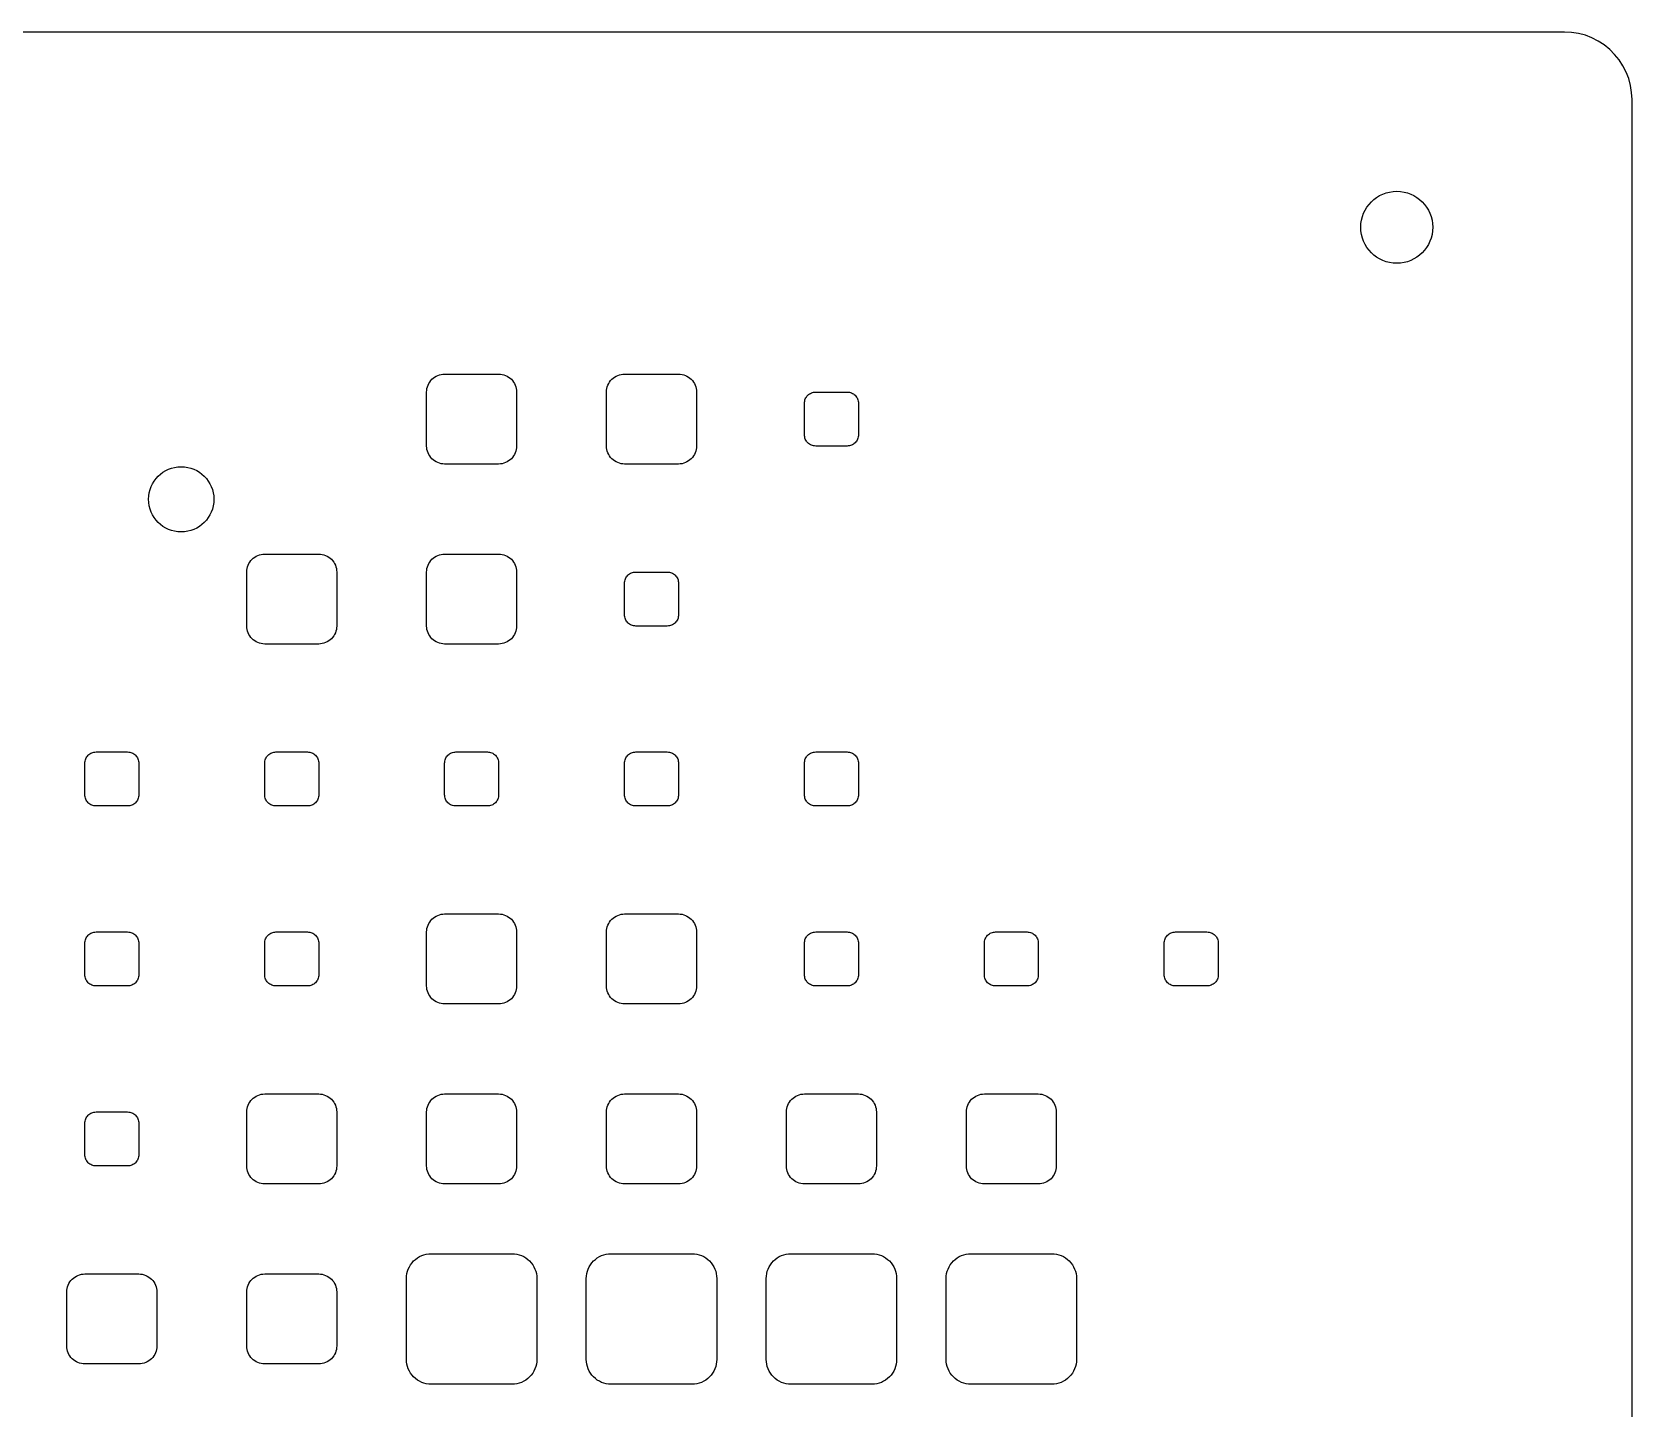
# Model space of a CAD drawing. Header units: millimetres. Extents: x 0 to 324, y 0 to 122.
# Drawn here: x 252.8 to 324, y 61.2 to 122.4 of the extents above; entities that cross this region are included whole.
import ezdxf

# ---------------------------------------------------------------- set-up
doc = ezdxf.new("R2010")
doc.units = ezdxf.units.MM
doc.layers.add('CUT', color=7, linetype='Continuous')

msp = doc.modelspace()

# ---------------------------------------------------------------- linework, layer by layer
at = {"layer": 'CUT'}
msp.add_lwpolyline([(324, 3), (324, 119.4), (323.984, 119.714), (323.934, 120.024), (323.853, 120.327), (323.741, 120.62), (323.598, 120.9), (323.427, 121.163), (323.229, 121.407), (323.007, 121.629), (322.763, 121.827), (322.5, 121.998), (322.22, 122.141), (321.927, 122.253), (321.624, 122.334), (321.314, 122.384), (321, 122.4), (121.821, 122.4)], dxfattribs=at)
for points in [[(273.6, 103.2), (271.2, 103.2), (271.122, 103.204), (271.044, 103.215), (270.968, 103.234), (270.894, 103.261), (270.823, 103.294), (270.756, 103.335), (270.692, 103.382), (270.634, 103.434), (270.582, 103.492), (270.535, 103.556), (270.494, 103.623), (270.461, 103.694), (270.434, 103.768), (270.415, 103.844), (270.404, 103.922), (270.4, 104), (270.4, 106.4), (270.404, 106.478), (270.415, 106.556), (270.434, 106.632), (270.461, 106.706), (270.494, 106.777), (270.535, 106.844), (270.582, 106.908), (270.634, 106.966), (270.692, 107.018), (270.756, 107.065), (270.823, 107.106), (270.894, 107.139), (270.968, 107.166), (271.044, 107.185), (271.122, 107.196), (271.2, 107.2), (273.6, 107.2), (273.678, 107.196), (273.756, 107.185), (273.832, 107.166), (273.906, 107.139), (273.977, 107.106), (274.044, 107.065), (274.108, 107.018), (274.166, 106.966), (274.218, 106.908), (274.265, 106.844), (274.306, 106.777), (274.339, 106.706), (274.366, 106.632), (274.385, 106.556), (274.396, 106.478), (274.4, 106.4), (274.4, 104), (274.396, 103.922), (274.385, 103.844), (274.366, 103.768), (274.339, 103.694), (274.306, 103.623), (274.265, 103.556), (274.218, 103.492), (274.166, 103.434), (274.108, 103.382), (274.044, 103.335), (273.977, 103.294), (273.906, 103.261), (273.832, 103.234), (273.756, 103.215), (273.678, 103.204)], [(281.6, 103.2), (279.2, 103.2), (279.122, 103.204), (279.044, 103.215), (278.968, 103.234), (278.894, 103.261), (278.823, 103.294), (278.756, 103.335), (278.692, 103.382), (278.634, 103.434), (278.582, 103.492), (278.535, 103.556), (278.494, 103.623), (278.461, 103.694), (278.434, 103.768), (278.415, 103.844), (278.404, 103.922), (278.4, 104), (278.4, 106.4), (278.404, 106.478), (278.415, 106.556), (278.434, 106.632), (278.461, 106.706), (278.494, 106.777), (278.535, 106.844), (278.582, 106.908), (278.634, 106.966), (278.692, 107.018), (278.756, 107.065), (278.823, 107.106), (278.894, 107.139), (278.968, 107.166), (279.044, 107.185), (279.122, 107.196), (279.2, 107.2), (281.6, 107.2), (281.678, 107.196), (281.756, 107.185), (281.832, 107.166), (281.906, 107.139), (281.977, 107.106), (282.044, 107.065), (282.108, 107.018), (282.166, 106.966), (282.218, 106.908), (282.265, 106.844), (282.306, 106.777), (282.339, 106.706), (282.366, 106.632), (282.385, 106.556), (282.396, 106.478), (282.4, 106.4), (282.4, 104), (282.396, 103.922), (282.385, 103.844), (282.366, 103.768), (282.339, 103.694), (282.306, 103.623), (282.265, 103.556), (282.218, 103.492), (282.166, 103.434), (282.108, 103.382), (282.044, 103.335), (281.977, 103.294), (281.906, 103.261), (281.832, 103.234), (281.756, 103.215), (281.678, 103.204)], [(289.1, 104), (287.7, 104), (287.651, 104.002), (287.602, 104.01), (287.555, 104.022), (287.509, 104.038), (287.464, 104.059), (287.422, 104.084), (287.383, 104.113), (287.346, 104.146), (287.313, 104.183), (287.284, 104.222), (287.259, 104.264), (287.238, 104.309), (287.222, 104.355), (287.21, 104.402), (287.202, 104.451), (287.2, 104.5), (287.2, 105.9), (287.202, 105.949), (287.21, 105.998), (287.222, 106.045), (287.238, 106.091), (287.259, 106.136), (287.284, 106.178), (287.313, 106.217), (287.346, 106.254), (287.383, 106.287), (287.422, 106.316), (287.464, 106.341), (287.509, 106.362), (287.555, 106.378), (287.602, 106.39), (287.651, 106.398), (287.7, 106.4), (289.1, 106.4), (289.149, 106.398), (289.198, 106.39), (289.245, 106.378), (289.291, 106.362), (289.336, 106.341), (289.378, 106.316), (289.417, 106.287), (289.454, 106.254), (289.487, 106.217), (289.516, 106.178), (289.541, 106.136), (289.562, 106.091), (289.578, 106.045), (289.59, 105.998), (289.598, 105.949), (289.6, 105.9), (289.6, 104.5), (289.598, 104.451), (289.59, 104.402), (289.578, 104.355), (289.562, 104.309), (289.541, 104.264), (289.516, 104.222), (289.487, 104.183), (289.454, 104.146), (289.417, 104.113), (289.378, 104.084), (289.336, 104.059), (289.291, 104.038), (289.245, 104.022), (289.198, 104.01), (289.149, 104.002)], [(265.6, 95.2), (263.2, 95.2), (263.122, 95.204), (263.044, 95.215), (262.968, 95.234), (262.894, 95.261), (262.823, 95.294), (262.756, 95.335), (262.692, 95.382), (262.634, 95.434), (262.582, 95.492), (262.535, 95.556), (262.494, 95.623), (262.461, 95.694), (262.434, 95.768), (262.415, 95.844), (262.404, 95.922), (262.4, 96), (262.4, 98.4), (262.404, 98.478), (262.415, 98.556), (262.434, 98.632), (262.461, 98.706), (262.494, 98.777), (262.535, 98.844), (262.582, 98.908), (262.634, 98.966), (262.692, 99.018), (262.756, 99.065), (262.823, 99.106), (262.894, 99.139), (262.968, 99.166), (263.044, 99.185), (263.122, 99.196), (263.2, 99.2), (265.6, 99.2), (265.678, 99.196), (265.756, 99.185), (265.832, 99.166), (265.906, 99.139), (265.977, 99.106), (266.044, 99.065), (266.108, 99.018), (266.166, 98.966), (266.218, 98.908), (266.265, 98.844), (266.306, 98.777), (266.339, 98.706), (266.366, 98.632), (266.385, 98.556), (266.396, 98.478), (266.4, 98.4), (266.4, 96), (266.396, 95.922), (266.385, 95.844), (266.366, 95.768), (266.339, 95.694), (266.306, 95.623), (266.265, 95.556), (266.218, 95.492), (266.166, 95.434), (266.108, 95.382), (266.044, 95.335), (265.977, 95.294), (265.906, 95.261), (265.832, 95.234), (265.756, 95.215), (265.678, 95.204)], [(273.6, 95.2), (271.2, 95.2), (271.122, 95.204), (271.044, 95.215), (270.968, 95.234), (270.894, 95.261), (270.823, 95.294), (270.756, 95.335), (270.692, 95.382), (270.634, 95.434), (270.582, 95.492), (270.535, 95.556), (270.494, 95.623), (270.461, 95.694), (270.434, 95.768), (270.415, 95.844), (270.404, 95.922), (270.4, 96), (270.4, 98.4), (270.404, 98.478), (270.415, 98.556), (270.434, 98.632), (270.461, 98.706), (270.494, 98.777), (270.535, 98.844), (270.582, 98.908), (270.634, 98.966), (270.692, 99.018), (270.756, 99.065), (270.823, 99.106), (270.894, 99.139), (270.968, 99.166), (271.044, 99.185), (271.122, 99.196), (271.2, 99.2), (273.6, 99.2), (273.678, 99.196), (273.756, 99.185), (273.832, 99.166), (273.906, 99.139), (273.977, 99.106), (274.044, 99.065), (274.108, 99.018), (274.166, 98.966), (274.218, 98.908), (274.265, 98.844), (274.306, 98.777), (274.339, 98.706), (274.366, 98.632), (274.385, 98.556), (274.396, 98.478), (274.4, 98.4), (274.4, 96), (274.396, 95.922), (274.385, 95.844), (274.366, 95.768), (274.339, 95.694), (274.306, 95.623), (274.265, 95.556), (274.218, 95.492), (274.166, 95.434), (274.108, 95.382), (274.044, 95.335), (273.977, 95.294), (273.906, 95.261), (273.832, 95.234), (273.756, 95.215), (273.678, 95.204)], [(281.1, 96), (279.7, 96), (279.651, 96.002), (279.602, 96.01), (279.555, 96.022), (279.509, 96.038), (279.464, 96.059), (279.422, 96.084), (279.383, 96.113), (279.346, 96.146), (279.313, 96.183), (279.284, 96.222), (279.259, 96.264), (279.238, 96.309), (279.222, 96.355), (279.21, 96.402), (279.202, 96.451), (279.2, 96.5), (279.2, 97.9), (279.202, 97.949), (279.21, 97.998), (279.222, 98.045), (279.238, 98.091), (279.259, 98.136), (279.284, 98.178), (279.313, 98.217), (279.346, 98.254), (279.383, 98.287), (279.422, 98.316), (279.464, 98.341), (279.509, 98.362), (279.555, 98.378), (279.602, 98.39), (279.651, 98.398), (279.7, 98.4), (281.1, 98.4), (281.149, 98.398), (281.198, 98.39), (281.245, 98.378), (281.291, 98.362), (281.336, 98.341), (281.378, 98.316), (281.417, 98.287), (281.454, 98.254), (281.487, 98.217), (281.516, 98.178), (281.541, 98.136), (281.562, 98.091), (281.578, 98.045), (281.59, 97.998), (281.598, 97.949), (281.6, 97.9), (281.6, 96.5), (281.598, 96.451), (281.59, 96.402), (281.578, 96.355), (281.562, 96.309), (281.541, 96.264), (281.516, 96.222), (281.487, 96.183), (281.454, 96.146), (281.417, 96.113), (281.378, 96.084), (281.336, 96.059), (281.291, 96.038), (281.245, 96.022), (281.198, 96.01), (281.149, 96.002)], [(257.1, 88), (255.7, 88), (255.651, 88.002), (255.602, 88.01), (255.555, 88.022), (255.509, 88.038), (255.464, 88.059), (255.422, 88.084), (255.383, 88.113), (255.346, 88.146), (255.313, 88.183), (255.284, 88.222), (255.259, 88.264), (255.238, 88.309), (255.222, 88.355), (255.21, 88.402), (255.202, 88.451), (255.2, 88.5), (255.2, 89.9), (255.202, 89.949), (255.21, 89.998), (255.222, 90.045), (255.238, 90.091), (255.259, 90.136), (255.284, 90.178), (255.313, 90.217), (255.346, 90.254), (255.383, 90.287), (255.422, 90.316), (255.464, 90.341), (255.509, 90.362), (255.555, 90.378), (255.602, 90.39), (255.651, 90.398), (255.7, 90.4), (257.1, 90.4), (257.149, 90.398), (257.198, 90.39), (257.245, 90.378), (257.291, 90.362), (257.336, 90.341), (257.378, 90.316), (257.417, 90.287), (257.454, 90.254), (257.487, 90.217), (257.516, 90.178), (257.541, 90.136), (257.562, 90.091), (257.578, 90.045), (257.59, 89.998), (257.598, 89.949), (257.6, 89.9), (257.6, 88.5), (257.598, 88.451), (257.59, 88.402), (257.578, 88.355), (257.562, 88.309), (257.541, 88.264), (257.516, 88.222), (257.487, 88.183), (257.454, 88.146), (257.417, 88.113), (257.378, 88.084), (257.336, 88.059), (257.291, 88.038), (257.245, 88.022), (257.198, 88.01), (257.149, 88.002)], [(265.1, 88), (263.7, 88), (263.651, 88.002), (263.602, 88.01), (263.555, 88.022), (263.509, 88.038), (263.464, 88.059), (263.422, 88.084), (263.383, 88.113), (263.346, 88.146), (263.313, 88.183), (263.284, 88.222), (263.259, 88.264), (263.238, 88.309), (263.222, 88.355), (263.21, 88.402), (263.202, 88.451), (263.2, 88.5), (263.2, 89.9), (263.202, 89.949), (263.21, 89.998), (263.222, 90.045), (263.238, 90.091), (263.259, 90.136), (263.284, 90.178), (263.313, 90.217), (263.346, 90.254), (263.383, 90.287), (263.422, 90.316), (263.464, 90.341), (263.509, 90.362), (263.555, 90.378), (263.602, 90.39), (263.651, 90.398), (263.7, 90.4), (265.1, 90.4), (265.149, 90.398), (265.198, 90.39), (265.245, 90.378), (265.291, 90.362), (265.336, 90.341), (265.378, 90.316), (265.417, 90.287), (265.454, 90.254), (265.487, 90.217), (265.516, 90.178), (265.541, 90.136), (265.562, 90.091), (265.578, 90.045), (265.59, 89.998), (265.598, 89.949), (265.6, 89.9), (265.6, 88.5), (265.598, 88.451), (265.59, 88.402), (265.578, 88.355), (265.562, 88.309), (265.541, 88.264), (265.516, 88.222), (265.487, 88.183), (265.454, 88.146), (265.417, 88.113), (265.378, 88.084), (265.336, 88.059), (265.291, 88.038), (265.245, 88.022), (265.198, 88.01), (265.149, 88.002)], [(273.149, 88.002), (273.1, 88), (271.7, 88), (271.651, 88.002), (271.602, 88.01), (271.555, 88.022), (271.509, 88.038), (271.464, 88.059), (271.422, 88.084), (271.383, 88.113), (271.346, 88.146), (271.313, 88.183), (271.284, 88.222), (271.259, 88.264), (271.238, 88.309), (271.222, 88.355), (271.21, 88.402), (271.202, 88.451), (271.2, 88.5), (271.2, 89.9), (271.202, 89.949), (271.21, 89.998), (271.222, 90.045), (271.238, 90.091), (271.259, 90.136), (271.284, 90.178), (271.313, 90.217), (271.346, 90.254), (271.383, 90.287), (271.422, 90.316), (271.464, 90.341), (271.509, 90.362), (271.555, 90.378), (271.602, 90.39), (271.651, 90.398), (271.7, 90.4), (273.1, 90.4), (273.149, 90.398), (273.198, 90.39), (273.245, 90.378), (273.291, 90.362), (273.336, 90.341), (273.378, 90.316), (273.417, 90.287), (273.454, 90.254), (273.487, 90.217), (273.516, 90.178), (273.541, 90.136), (273.562, 90.091), (273.578, 90.045), (273.59, 89.998), (273.598, 89.949), (273.6, 89.9), (273.6, 88.5), (273.598, 88.451), (273.59, 88.402), (273.578, 88.355), (273.562, 88.309), (273.541, 88.264), (273.516, 88.222), (273.487, 88.183), (273.454, 88.146), (273.417, 88.113), (273.378, 88.084), (273.336, 88.059), (273.291, 88.038), (273.245, 88.022), (273.198, 88.01)], [(281.1, 88), (279.7, 88), (279.651, 88.002), (279.602, 88.01), (279.555, 88.022), (279.509, 88.038), (279.464, 88.059), (279.422, 88.084), (279.383, 88.113), (279.346, 88.146), (279.313, 88.183), (279.284, 88.222), (279.259, 88.264), (279.238, 88.309), (279.222, 88.355), (279.21, 88.402), (279.202, 88.451), (279.2, 88.5), (279.2, 89.9), (279.202, 89.949), (279.21, 89.998), (279.222, 90.045), (279.238, 90.091), (279.259, 90.136), (279.284, 90.178), (279.313, 90.217), (279.346, 90.254), (279.383, 90.287), (279.422, 90.316), (279.464, 90.341), (279.509, 90.362), (279.555, 90.378), (279.602, 90.39), (279.651, 90.398), (279.7, 90.4), (281.1, 90.4), (281.149, 90.398), (281.198, 90.39), (281.245, 90.378), (281.291, 90.362), (281.336, 90.341), (281.378, 90.316), (281.417, 90.287), (281.454, 90.254), (281.487, 90.217), (281.516, 90.178), (281.541, 90.136), (281.562, 90.091), (281.578, 90.045), (281.59, 89.998), (281.598, 89.949), (281.6, 89.9), (281.6, 88.5), (281.598, 88.451), (281.59, 88.402), (281.578, 88.355), (281.562, 88.309), (281.541, 88.264), (281.516, 88.222), (281.487, 88.183), (281.454, 88.146), (281.417, 88.113), (281.378, 88.084), (281.336, 88.059), (281.291, 88.038), (281.245, 88.022), (281.198, 88.01), (281.149, 88.002)], [(289.149, 88.002), (289.1, 88), (287.7, 88), (287.651, 88.002), (287.602, 88.01), (287.555, 88.022), (287.509, 88.038), (287.464, 88.059), (287.422, 88.084), (287.383, 88.113), (287.346, 88.146), (287.313, 88.183), (287.284, 88.222), (287.259, 88.264), (287.238, 88.309), (287.222, 88.355), (287.21, 88.402), (287.202, 88.451), (287.2, 88.5), (287.2, 89.9), (287.202, 89.949), (287.21, 89.998), (287.222, 90.045), (287.238, 90.091), (287.259, 90.136), (287.284, 90.178), (287.313, 90.217), (287.346, 90.254), (287.383, 90.287), (287.422, 90.316), (287.464, 90.341), (287.509, 90.362), (287.555, 90.378), (287.602, 90.39), (287.651, 90.398), (287.7, 90.4), (289.1, 90.4), (289.149, 90.398), (289.198, 90.39), (289.245, 90.378), (289.291, 90.362), (289.336, 90.341), (289.378, 90.316), (289.417, 90.287), (289.454, 90.254), (289.487, 90.217), (289.516, 90.178), (289.541, 90.136), (289.562, 90.091), (289.578, 90.045), (289.59, 89.998), (289.598, 89.949), (289.6, 89.9), (289.6, 88.5), (289.598, 88.451), (289.59, 88.402), (289.578, 88.355), (289.562, 88.309), (289.541, 88.264), (289.516, 88.222), (289.487, 88.183), (289.454, 88.146), (289.417, 88.113), (289.378, 88.084), (289.336, 88.059), (289.291, 88.038), (289.245, 88.022), (289.198, 88.01)], [(273.6, 79.2), (271.2, 79.2), (271.122, 79.204), (271.044, 79.215), (270.968, 79.234), (270.894, 79.261), (270.823, 79.294), (270.756, 79.335), (270.692, 79.382), (270.634, 79.434), (270.582, 79.492), (270.535, 79.556), (270.494, 79.623), (270.461, 79.694), (270.434, 79.768), (270.415, 79.844), (270.404, 79.922), (270.4, 80), (270.4, 82.4), (270.404, 82.478), (270.415, 82.556), (270.434, 82.632), (270.461, 82.706), (270.494, 82.777), (270.535, 82.844), (270.582, 82.908), (270.634, 82.966), (270.692, 83.018), (270.756, 83.065), (270.823, 83.106), (270.894, 83.139), (270.968, 83.166), (271.044, 83.185), (271.122, 83.196), (271.2, 83.2), (273.6, 83.2), (273.678, 83.196), (273.756, 83.185), (273.832, 83.166), (273.906, 83.139), (273.977, 83.106), (274.044, 83.065), (274.108, 83.018), (274.166, 82.966), (274.218, 82.908), (274.265, 82.844), (274.306, 82.777), (274.339, 82.706), (274.366, 82.632), (274.385, 82.556), (274.396, 82.478), (274.4, 82.4), (274.4, 80), (274.396, 79.922), (274.385, 79.844), (274.366, 79.768), (274.339, 79.694), (274.306, 79.623), (274.265, 79.556), (274.218, 79.492), (274.166, 79.434), (274.108, 79.382), (274.044, 79.335), (273.977, 79.294), (273.906, 79.261), (273.832, 79.234), (273.756, 79.215), (273.678, 79.204)], [(281.678, 79.204), (281.6, 79.2), (279.2, 79.2), (279.122, 79.204), (279.044, 79.215), (278.968, 79.234), (278.894, 79.261), (278.823, 79.294), (278.756, 79.335), (278.692, 79.382), (278.634, 79.434), (278.582, 79.492), (278.535, 79.556), (278.494, 79.623), (278.461, 79.694), (278.434, 79.768), (278.415, 79.844), (278.404, 79.922), (278.4, 80), (278.4, 82.4), (278.404, 82.478), (278.415, 82.556), (278.434, 82.632), (278.461, 82.706), (278.494, 82.777), (278.535, 82.844), (278.582, 82.908), (278.634, 82.966), (278.692, 83.018), (278.756, 83.065), (278.823, 83.106), (278.894, 83.139), (278.968, 83.166), (279.044, 83.185), (279.122, 83.196), (279.2, 83.2), (281.6, 83.2), (281.678, 83.196), (281.756, 83.185), (281.832, 83.166), (281.906, 83.139), (281.977, 83.106), (282.044, 83.065), (282.108, 83.018), (282.166, 82.966), (282.218, 82.908), (282.265, 82.844), (282.306, 82.777), (282.339, 82.706), (282.366, 82.632), (282.385, 82.556), (282.396, 82.478), (282.4, 82.4), (282.4, 80), (282.396, 79.922), (282.385, 79.844), (282.366, 79.768), (282.339, 79.694), (282.306, 79.623), (282.265, 79.556), (282.218, 79.492), (282.166, 79.434), (282.108, 79.382), (282.044, 79.335), (281.977, 79.294), (281.906, 79.261), (281.832, 79.234), (281.756, 79.215)], [(257.1, 80), (255.7, 80), (255.651, 80.002), (255.602, 80.01), (255.555, 80.022), (255.509, 80.038), (255.464, 80.059), (255.422, 80.084), (255.383, 80.113), (255.346, 80.146), (255.313, 80.183), (255.284, 80.222), (255.259, 80.264), (255.238, 80.309), (255.222, 80.355), (255.21, 80.402), (255.202, 80.451), (255.2, 80.5), (255.2, 81.9), (255.202, 81.949), (255.21, 81.998), (255.222, 82.045), (255.238, 82.091), (255.259, 82.136), (255.284, 82.178), (255.313, 82.217), (255.346, 82.254), (255.383, 82.287), (255.422, 82.316), (255.464, 82.341), (255.509, 82.362), (255.555, 82.378), (255.602, 82.39), (255.651, 82.398), (255.7, 82.4), (257.1, 82.4), (257.149, 82.398), (257.198, 82.39), (257.245, 82.378), (257.291, 82.362), (257.336, 82.341), (257.378, 82.316), (257.417, 82.287), (257.454, 82.254), (257.487, 82.217), (257.516, 82.178), (257.541, 82.136), (257.562, 82.091), (257.578, 82.045), (257.59, 81.998), (257.598, 81.949), (257.6, 81.9), (257.6, 80.5), (257.598, 80.451), (257.59, 80.402), (257.578, 80.355), (257.562, 80.309), (257.541, 80.264), (257.516, 80.222), (257.487, 80.183), (257.454, 80.146), (257.417, 80.113), (257.378, 80.084), (257.336, 80.059), (257.291, 80.038), (257.245, 80.022), (257.198, 80.01), (257.149, 80.002)], [(265.198, 80.01), (265.149, 80.002), (265.1, 80), (263.7, 80), (263.651, 80.002), (263.602, 80.01), (263.555, 80.022), (263.509, 80.038), (263.464, 80.059), (263.422, 80.084), (263.383, 80.113), (263.346, 80.146), (263.313, 80.183), (263.284, 80.222), (263.259, 80.264), (263.238, 80.309), (263.222, 80.355), (263.21, 80.402), (263.202, 80.451), (263.2, 80.5), (263.2, 81.9), (263.202, 81.949), (263.21, 81.998), (263.222, 82.045), (263.238, 82.091), (263.259, 82.136), (263.284, 82.178), (263.313, 82.217), (263.346, 82.254), (263.383, 82.287), (263.422, 82.316), (263.464, 82.341), (263.509, 82.362), (263.555, 82.378), (263.602, 82.39), (263.651, 82.398), (263.7, 82.4), (265.1, 82.4), (265.149, 82.398), (265.198, 82.39), (265.245, 82.378), (265.291, 82.362), (265.336, 82.341), (265.378, 82.316), (265.417, 82.287), (265.454, 82.254), (265.487, 82.217), (265.516, 82.178), (265.541, 82.136), (265.562, 82.091), (265.578, 82.045), (265.59, 81.998), (265.598, 81.949), (265.6, 81.9), (265.6, 80.5), (265.598, 80.451), (265.59, 80.402), (265.578, 80.355), (265.562, 80.309), (265.541, 80.264), (265.516, 80.222), (265.487, 80.183), (265.454, 80.146), (265.417, 80.113), (265.378, 80.084), (265.336, 80.059), (265.291, 80.038), (265.245, 80.022)], [(289.1, 80), (287.7, 80), (287.651, 80.002), (287.602, 80.01), (287.555, 80.022), (287.509, 80.038), (287.464, 80.059), (287.422, 80.084), (287.383, 80.113), (287.346, 80.146), (287.313, 80.183), (287.284, 80.222), (287.259, 80.264), (287.238, 80.309), (287.222, 80.355), (287.21, 80.402), (287.202, 80.451), (287.2, 80.5), (287.2, 81.9), (287.202, 81.949), (287.21, 81.998), (287.222, 82.045), (287.238, 82.091), (287.259, 82.136), (287.284, 82.178), (287.313, 82.217), (287.346, 82.254), (287.383, 82.287), (287.422, 82.316), (287.464, 82.341), (287.509, 82.362), (287.555, 82.378), (287.602, 82.39), (287.651, 82.398), (287.7, 82.4), (289.1, 82.4), (289.149, 82.398), (289.198, 82.39), (289.245, 82.378), (289.291, 82.362), (289.336, 82.341), (289.378, 82.316), (289.417, 82.287), (289.454, 82.254), (289.487, 82.217), (289.516, 82.178), (289.541, 82.136), (289.562, 82.091), (289.578, 82.045), (289.59, 81.998), (289.598, 81.949), (289.6, 81.9), (289.6, 80.5), (289.598, 80.451), (289.59, 80.402), (289.578, 80.355), (289.562, 80.309), (289.541, 80.264), (289.516, 80.222), (289.487, 80.183), (289.454, 80.146), (289.417, 80.113), (289.378, 80.084), (289.336, 80.059), (289.291, 80.038), (289.245, 80.022), (289.198, 80.01), (289.149, 80.002)], [(297.1, 80), (295.7, 80), (295.651, 80.002), (295.602, 80.01), (295.555, 80.022), (295.509, 80.038), (295.464, 80.059), (295.422, 80.084), (295.383, 80.113), (295.346, 80.146), (295.313, 80.183), (295.284, 80.222), (295.259, 80.264), (295.238, 80.309), (295.222, 80.355), (295.21, 80.402), (295.202, 80.451), (295.2, 80.5), (295.2, 81.9), (295.202, 81.949), (295.21, 81.998), (295.222, 82.045), (295.238, 82.091), (295.259, 82.136), (295.284, 82.178), (295.313, 82.217), (295.346, 82.254), (295.383, 82.287), (295.422, 82.316), (295.464, 82.341), (295.509, 82.362), (295.555, 82.378), (295.602, 82.39), (295.651, 82.398), (295.7, 82.4), (297.1, 82.4), (297.149, 82.398), (297.198, 82.39), (297.245, 82.378), (297.291, 82.362), (297.336, 82.341), (297.378, 82.316), (297.417, 82.287), (297.454, 82.254), (297.487, 82.217), (297.516, 82.178), (297.541, 82.136), (297.562, 82.091), (297.578, 82.045), (297.59, 81.998), (297.598, 81.949), (297.6, 81.9), (297.6, 80.5), (297.598, 80.451), (297.59, 80.402), (297.578, 80.355), (297.562, 80.309), (297.541, 80.264), (297.516, 80.222), (297.487, 80.183), (297.454, 80.146), (297.417, 80.113), (297.378, 80.084), (297.336, 80.059), (297.291, 80.038), (297.245, 80.022), (297.198, 80.01), (297.149, 80.002)], [(305.1, 80), (303.7, 80), (303.651, 80.002), (303.602, 80.01), (303.555, 80.022), (303.509, 80.038), (303.464, 80.059), (303.422, 80.084), (303.383, 80.113), (303.346, 80.146), (303.313, 80.183), (303.284, 80.222), (303.259, 80.264), (303.238, 80.309), (303.222, 80.355), (303.21, 80.402), (303.202, 80.451), (303.2, 80.5), (303.2, 81.9), (303.202, 81.949), (303.21, 81.998), (303.222, 82.045), (303.238, 82.091), (303.259, 82.136), (303.284, 82.178), (303.313, 82.217), (303.346, 82.254), (303.383, 82.287), (303.422, 82.316), (303.464, 82.341), (303.509, 82.362), (303.555, 82.378), (303.602, 82.39), (303.651, 82.398), (303.7, 82.4), (305.1, 82.4), (305.149, 82.398), (305.198, 82.39), (305.245, 82.378), (305.291, 82.362), (305.336, 82.341), (305.378, 82.316), (305.417, 82.287), (305.454, 82.254), (305.487, 82.217), (305.516, 82.178), (305.541, 82.136), (305.562, 82.091), (305.578, 82.045), (305.59, 81.998), (305.598, 81.949), (305.6, 81.9), (305.6, 80.5), (305.598, 80.451), (305.59, 80.402), (305.578, 80.355), (305.562, 80.309), (305.541, 80.264), (305.516, 80.222), (305.487, 80.183), (305.454, 80.146), (305.417, 80.113), (305.378, 80.084), (305.336, 80.059), (305.291, 80.038), (305.245, 80.022), (305.198, 80.01), (305.149, 80.002)], [(265.678, 71.204), (265.6, 71.2), (263.2, 71.2), (263.122, 71.204), (263.044, 71.215), (262.968, 71.234), (262.894, 71.261), (262.823, 71.294), (262.756, 71.335), (262.692, 71.382), (262.634, 71.434), (262.582, 71.492), (262.535, 71.556), (262.494, 71.623), (262.461, 71.694), (262.434, 71.768), (262.415, 71.844), (262.404, 71.922), (262.4, 72), (262.4, 74.4), (262.404, 74.478), (262.415, 74.556), (262.434, 74.632), (262.461, 74.706), (262.494, 74.777), (262.535, 74.844), (262.582, 74.908), (262.634, 74.966), (262.692, 75.018), (262.756, 75.065), (262.823, 75.106), (262.894, 75.139), (262.968, 75.166), (263.044, 75.185), (263.122, 75.196), (263.2, 75.2), (265.6, 75.2), (265.678, 75.196), (265.756, 75.185), (265.832, 75.166), (265.906, 75.139), (265.977, 75.106), (266.044, 75.065), (266.108, 75.018), (266.166, 74.966), (266.218, 74.908), (266.265, 74.844), (266.306, 74.777), (266.339, 74.706), (266.366, 74.632), (266.385, 74.556), (266.396, 74.478), (266.4, 74.4), (266.4, 72), (266.396, 71.922), (266.385, 71.844), (266.366, 71.768), (266.339, 71.694), (266.306, 71.623), (266.265, 71.556), (266.218, 71.492), (266.166, 71.434), (266.108, 71.382), (266.044, 71.335), (265.977, 71.294), (265.906, 71.261), (265.832, 71.234), (265.756, 71.215)], [(273.6, 71.2), (271.2, 71.2), (271.122, 71.204), (271.044, 71.215), (270.968, 71.234), (270.894, 71.261), (270.823, 71.294), (270.756, 71.335), (270.692, 71.382), (270.634, 71.434), (270.582, 71.492), (270.535, 71.556), (270.494, 71.623), (270.461, 71.694), (270.434, 71.768), (270.415, 71.844), (270.404, 71.922), (270.4, 72), (270.4, 74.4), (270.404, 74.478), (270.415, 74.556), (270.434, 74.632), (270.461, 74.706), (270.494, 74.777), (270.535, 74.844), (270.582, 74.908), (270.634, 74.966), (270.692, 75.018), (270.756, 75.065), (270.823, 75.106), (270.894, 75.139), (270.968, 75.166), (271.044, 75.185), (271.122, 75.196), (271.2, 75.2), (273.6, 75.2), (273.678, 75.196), (273.756, 75.185), (273.832, 75.166), (273.906, 75.139), (273.977, 75.106), (274.044, 75.065), (274.108, 75.018), (274.166, 74.966), (274.218, 74.908), (274.265, 74.844), (274.306, 74.777), (274.339, 74.706), (274.366, 74.632), (274.385, 74.556), (274.396, 74.478), (274.4, 74.4), (274.4, 72), (274.396, 71.922), (274.385, 71.844), (274.366, 71.768), (274.339, 71.694), (274.306, 71.623), (274.265, 71.556), (274.218, 71.492), (274.166, 71.434), (274.108, 71.382), (274.044, 71.335), (273.977, 71.294), (273.906, 71.261), (273.832, 71.234), (273.756, 71.215), (273.678, 71.204)], [(281.6, 71.2), (279.2, 71.2), (279.122, 71.204), (279.044, 71.215), (278.968, 71.234), (278.894, 71.261), (278.823, 71.294), (278.756, 71.335), (278.692, 71.382), (278.634, 71.434), (278.582, 71.492), (278.535, 71.556), (278.494, 71.623), (278.461, 71.694), (278.434, 71.768), (278.415, 71.844), (278.404, 71.922), (278.4, 72), (278.4, 74.4), (278.404, 74.478), (278.415, 74.556), (278.434, 74.632), (278.461, 74.706), (278.494, 74.777), (278.535, 74.844), (278.582, 74.908), (278.634, 74.966), (278.692, 75.018), (278.756, 75.065), (278.823, 75.106), (278.894, 75.139), (278.968, 75.166), (279.044, 75.185), (279.122, 75.196), (279.2, 75.2), (281.6, 75.2), (281.678, 75.196), (281.756, 75.185), (281.832, 75.166), (281.906, 75.139), (281.977, 75.106), (282.044, 75.065), (282.108, 75.018), (282.166, 74.966), (282.218, 74.908), (282.265, 74.844), (282.306, 74.777), (282.339, 74.706), (282.366, 74.632), (282.385, 74.556), (282.396, 74.478), (282.4, 74.4), (282.4, 72), (282.396, 71.922), (282.385, 71.844), (282.366, 71.768), (282.339, 71.694), (282.306, 71.623), (282.265, 71.556), (282.218, 71.492), (282.166, 71.434), (282.108, 71.382), (282.044, 71.335), (281.977, 71.294), (281.906, 71.261), (281.832, 71.234), (281.756, 71.215), (281.678, 71.204)], [(289.6, 71.2), (287.2, 71.2), (287.122, 71.204), (287.044, 71.215), (286.968, 71.234), (286.894, 71.261), (286.823, 71.294), (286.756, 71.335), (286.692, 71.382), (286.634, 71.434), (286.582, 71.492), (286.535, 71.556), (286.494, 71.623), (286.461, 71.694), (286.434, 71.768), (286.415, 71.844), (286.404, 71.922), (286.4, 72), (286.4, 74.4), (286.404, 74.478), (286.415, 74.556), (286.434, 74.632), (286.461, 74.706), (286.494, 74.777), (286.535, 74.844), (286.582, 74.908), (286.634, 74.966), (286.692, 75.018), (286.756, 75.065), (286.823, 75.106), (286.894, 75.139), (286.968, 75.166), (287.044, 75.185), (287.122, 75.196), (287.2, 75.2), (289.6, 75.2), (289.678, 75.196), (289.756, 75.185), (289.832, 75.166), (289.906, 75.139), (289.977, 75.106), (290.044, 75.065), (290.108, 75.018), (290.166, 74.966), (290.218, 74.908), (290.265, 74.844), (290.306, 74.777), (290.339, 74.706), (290.366, 74.632), (290.385, 74.556), (290.396, 74.478), (290.4, 74.4), (290.4, 72), (290.396, 71.922), (290.385, 71.844), (290.366, 71.768), (290.339, 71.694), (290.306, 71.623), (290.265, 71.556), (290.218, 71.492), (290.166, 71.434), (290.108, 71.382), (290.044, 71.335), (289.977, 71.294), (289.906, 71.261), (289.832, 71.234), (289.756, 71.215), (289.678, 71.204)], [(297.6, 71.2), (295.2, 71.2), (295.122, 71.204), (295.044, 71.215), (294.968, 71.234), (294.894, 71.261), (294.823, 71.294), (294.756, 71.335), (294.692, 71.382), (294.634, 71.434), (294.582, 71.492), (294.535, 71.556), (294.494, 71.623), (294.461, 71.694), (294.434, 71.768), (294.415, 71.844), (294.404, 71.922), (294.4, 72), (294.4, 74.4), (294.404, 74.478), (294.415, 74.556), (294.434, 74.632), (294.461, 74.706), (294.494, 74.777), (294.535, 74.844), (294.582, 74.908), (294.634, 74.966), (294.692, 75.018), (294.756, 75.065), (294.823, 75.106), (294.894, 75.139), (294.968, 75.166), (295.044, 75.185), (295.122, 75.196), (295.2, 75.2), (297.6, 75.2), (297.678, 75.196), (297.756, 75.185), (297.832, 75.166), (297.906, 75.139), (297.977, 75.106), (298.044, 75.065), (298.108, 75.018), (298.166, 74.966), (298.218, 74.908), (298.265, 74.844), (298.306, 74.777), (298.339, 74.706), (298.366, 74.632), (298.385, 74.556), (298.396, 74.478), (298.4, 74.4), (298.4, 72), (298.396, 71.922), (298.385, 71.844), (298.366, 71.768), (298.339, 71.694), (298.306, 71.623), (298.265, 71.556), (298.218, 71.492), (298.166, 71.434), (298.108, 71.382), (298.044, 71.335), (297.977, 71.294), (297.906, 71.261), (297.832, 71.234), (297.756, 71.215), (297.678, 71.204)], [(257.149, 72.002), (257.1, 72), (255.7, 72), (255.651, 72.002), (255.602, 72.01), (255.555, 72.022), (255.509, 72.038), (255.464, 72.059), (255.422, 72.084), (255.383, 72.113), (255.346, 72.146), (255.313, 72.183), (255.284, 72.222), (255.259, 72.264), (255.238, 72.309), (255.222, 72.355), (255.21, 72.402), (255.202, 72.451), (255.2, 72.5), (255.2, 73.9), (255.202, 73.949), (255.21, 73.998), (255.222, 74.045), (255.238, 74.091), (255.259, 74.136), (255.284, 74.178), (255.313, 74.217), (255.346, 74.254), (255.383, 74.287), (255.422, 74.316), (255.464, 74.341), (255.509, 74.362), (255.555, 74.378), (255.602, 74.39), (255.651, 74.398), (255.7, 74.4), (257.1, 74.4), (257.149, 74.398), (257.198, 74.39), (257.245, 74.378), (257.291, 74.362), (257.336, 74.341), (257.378, 74.316), (257.417, 74.287), (257.454, 74.254), (257.487, 74.217), (257.516, 74.178), (257.541, 74.136), (257.562, 74.091), (257.578, 74.045), (257.59, 73.998), (257.598, 73.949), (257.6, 73.9), (257.6, 72.5), (257.598, 72.451), (257.59, 72.402), (257.578, 72.355), (257.562, 72.309), (257.541, 72.264), (257.516, 72.222), (257.487, 72.183), (257.454, 72.146), (257.417, 72.113), (257.378, 72.084), (257.336, 72.059), (257.291, 72.038), (257.245, 72.022), (257.198, 72.01)], [(274.308, 62.305), (274.2, 62.3), (270.6, 62.3), (270.492, 62.305), (270.385, 62.321), (270.281, 62.347), (270.179, 62.384), (270.081, 62.43), (269.989, 62.485), (269.902, 62.55), (269.822, 62.622), (269.75, 62.702), (269.685, 62.789), (269.63, 62.881), (269.584, 62.979), (269.547, 63.081), (269.521, 63.185), (269.505, 63.292), (269.5, 63.4), (269.5, 67), (269.505, 67.108), (269.521, 67.215), (269.547, 67.319), (269.584, 67.421), (269.63, 67.519), (269.685, 67.611), (269.75, 67.698), (269.822, 67.778), (269.902, 67.85), (269.989, 67.915), (270.081, 67.97), (270.179, 68.016), (270.281, 68.053), (270.385, 68.079), (270.492, 68.095), (270.6, 68.1), (274.2, 68.1), (274.308, 68.095), (274.415, 68.079), (274.519, 68.053), (274.621, 68.016), (274.719, 67.97), (274.811, 67.915), (274.898, 67.85), (274.978, 67.778), (275.05, 67.698), (275.115, 67.611), (275.17, 67.519), (275.216, 67.421), (275.253, 67.319), (275.279, 67.215), (275.295, 67.108), (275.3, 67), (275.3, 63.4), (275.295, 63.292), (275.279, 63.185), (275.253, 63.081), (275.216, 62.979), (275.17, 62.881), (275.115, 62.789), (275.05, 62.702), (274.978, 62.622), (274.898, 62.55), (274.811, 62.485), (274.719, 62.43), (274.621, 62.384), (274.519, 62.347), (274.415, 62.321)], [(282.308, 62.305), (282.2, 62.3), (278.6, 62.3), (278.492, 62.305), (278.385, 62.321), (278.281, 62.347), (278.179, 62.384), (278.081, 62.43), (277.989, 62.485), (277.902, 62.55), (277.822, 62.622), (277.75, 62.702), (277.685, 62.789), (277.63, 62.881), (277.584, 62.979), (277.547, 63.081), (277.521, 63.185), (277.505, 63.292), (277.5, 63.4), (277.5, 67), (277.505, 67.108), (277.521, 67.215), (277.547, 67.319), (277.584, 67.421), (277.63, 67.519), (277.685, 67.611), (277.75, 67.698), (277.822, 67.778), (277.902, 67.85), (277.989, 67.915), (278.081, 67.97), (278.179, 68.016), (278.281, 68.053), (278.385, 68.079), (278.492, 68.095), (278.6, 68.1), (282.2, 68.1), (282.308, 68.095), (282.415, 68.079), (282.519, 68.053), (282.621, 68.016), (282.719, 67.97), (282.811, 67.915), (282.898, 67.85), (282.978, 67.778), (283.05, 67.698), (283.115, 67.611), (283.17, 67.519), (283.216, 67.421), (283.253, 67.319), (283.279, 67.215), (283.295, 67.108), (283.3, 67), (283.3, 63.4), (283.295, 63.292), (283.279, 63.185), (283.253, 63.081), (283.216, 62.979), (283.17, 62.881), (283.115, 62.789), (283.05, 62.702), (282.978, 62.622), (282.898, 62.55), (282.811, 62.485), (282.719, 62.43), (282.621, 62.384), (282.519, 62.347), (282.415, 62.321)], [(290.2, 62.3), (286.6, 62.3), (286.492, 62.305), (286.385, 62.321), (286.281, 62.347), (286.179, 62.384), (286.081, 62.43), (285.989, 62.485), (285.902, 62.55), (285.822, 62.622), (285.75, 62.702), (285.685, 62.789), (285.63, 62.881), (285.584, 62.979), (285.547, 63.081), (285.521, 63.185), (285.505, 63.292), (285.5, 63.4), (285.5, 67), (285.505, 67.108), (285.521, 67.215), (285.547, 67.319), (285.584, 67.421), (285.63, 67.519), (285.685, 67.611), (285.75, 67.698), (285.822, 67.778), (285.902, 67.85), (285.989, 67.915), (286.081, 67.97), (286.179, 68.016), (286.281, 68.053), (286.385, 68.079), (286.492, 68.095), (286.6, 68.1), (290.2, 68.1), (290.308, 68.095), (290.415, 68.079), (290.519, 68.053), (290.621, 68.016), (290.719, 67.97), (290.811, 67.915), (290.898, 67.85), (290.978, 67.778), (291.05, 67.698), (291.115, 67.611), (291.17, 67.519), (291.216, 67.421), (291.253, 67.319), (291.279, 67.215), (291.295, 67.108), (291.3, 67), (291.3, 63.4), (291.295, 63.292), (291.279, 63.185), (291.253, 63.081), (291.216, 62.979), (291.17, 62.881), (291.115, 62.789), (291.05, 62.702), (290.978, 62.622), (290.898, 62.55), (290.811, 62.485), (290.719, 62.43), (290.621, 62.384), (290.519, 62.347), (290.415, 62.321), (290.308, 62.305)], [(298.2, 62.3), (294.6, 62.3), (294.492, 62.305), (294.385, 62.321), (294.281, 62.347), (294.179, 62.384), (294.081, 62.43), (293.989, 62.485), (293.902, 62.55), (293.822, 62.622), (293.75, 62.702), (293.685, 62.789), (293.63, 62.881), (293.584, 62.979), (293.547, 63.081), (293.521, 63.185), (293.505, 63.292), (293.5, 63.4), (293.5, 67), (293.505, 67.108), (293.521, 67.215), (293.547, 67.319), (293.584, 67.421), (293.63, 67.519), (293.685, 67.611), (293.75, 67.698), (293.822, 67.778), (293.902, 67.85), (293.989, 67.915), (294.081, 67.97), (294.179, 68.016), (294.281, 68.053), (294.385, 68.079), (294.492, 68.095), (294.6, 68.1), (298.2, 68.1), (298.308, 68.095), (298.415, 68.079), (298.519, 68.053), (298.621, 68.016), (298.719, 67.97), (298.811, 67.915), (298.898, 67.85), (298.978, 67.778), (299.05, 67.698), (299.115, 67.611), (299.17, 67.519), (299.216, 67.421), (299.253, 67.319), (299.279, 67.215), (299.295, 67.108), (299.3, 67), (299.3, 63.4), (299.295, 63.292), (299.279, 63.185), (299.253, 63.081), (299.216, 62.979), (299.17, 62.881), (299.115, 62.789), (299.05, 62.702), (298.978, 62.622), (298.898, 62.55), (298.811, 62.485), (298.719, 62.43), (298.621, 62.384), (298.519, 62.347), (298.415, 62.321), (298.308, 62.305)], [(257.6, 63.2), (255.2, 63.2), (255.122, 63.204), (255.044, 63.215), (254.968, 63.234), (254.894, 63.261), (254.823, 63.294), (254.756, 63.335), (254.692, 63.382), (254.634, 63.434), (254.582, 63.492), (254.535, 63.556), (254.494, 63.623), (254.461, 63.694), (254.434, 63.768), (254.415, 63.844), (254.404, 63.922), (254.4, 64), (254.4, 66.4), (254.404, 66.478), (254.415, 66.556), (254.434, 66.632), (254.461, 66.706), (254.494, 66.777), (254.535, 66.844), (254.582, 66.908), (254.634, 66.966), (254.692, 67.018), (254.756, 67.065), (254.823, 67.106), (254.894, 67.139), (254.968, 67.166), (255.044, 67.185), (255.122, 67.196), (255.2, 67.2), (257.6, 67.2), (257.678, 67.196), (257.756, 67.185), (257.832, 67.166), (257.906, 67.139), (257.977, 67.106), (258.044, 67.065), (258.108, 67.018), (258.166, 66.966), (258.218, 66.908), (258.265, 66.844), (258.306, 66.777), (258.339, 66.706), (258.366, 66.632), (258.385, 66.556), (258.396, 66.478), (258.4, 66.4), (258.4, 64), (258.396, 63.922), (258.385, 63.844), (258.366, 63.768), (258.339, 63.694), (258.306, 63.623), (258.265, 63.556), (258.218, 63.492), (258.166, 63.434), (258.108, 63.382), (258.044, 63.335), (257.977, 63.294), (257.906, 63.261), (257.832, 63.234), (257.756, 63.215), (257.678, 63.204)], [(265.6, 63.2), (263.2, 63.2), (263.122, 63.204), (263.044, 63.215), (262.968, 63.234), (262.894, 63.261), (262.823, 63.294), (262.756, 63.335), (262.692, 63.382), (262.634, 63.434), (262.582, 63.492), (262.535, 63.556), (262.494, 63.623), (262.461, 63.694), (262.434, 63.768), (262.415, 63.844), (262.404, 63.922), (262.4, 64), (262.4, 66.4), (262.404, 66.478), (262.415, 66.556), (262.434, 66.632), (262.461, 66.706), (262.494, 66.777), (262.535, 66.844), (262.582, 66.908), (262.634, 66.966), (262.692, 67.018), (262.756, 67.065), (262.823, 67.106), (262.894, 67.139), (262.968, 67.166), (263.044, 67.185), (263.122, 67.196), (263.2, 67.2), (265.6, 67.2), (265.678, 67.196), (265.756, 67.185), (265.832, 67.166), (265.906, 67.139), (265.977, 67.106), (266.044, 67.065), (266.108, 67.018), (266.166, 66.966), (266.218, 66.908), (266.265, 66.844), (266.306, 66.777), (266.339, 66.706), (266.366, 66.632), (266.385, 66.556), (266.396, 66.478), (266.4, 66.4), (266.4, 64), (266.396, 63.922), (266.385, 63.844), (266.366, 63.768), (266.339, 63.694), (266.306, 63.623), (266.265, 63.556), (266.218, 63.492), (266.166, 63.434), (266.108, 63.382), (266.044, 63.335), (265.977, 63.294), (265.906, 63.261), (265.832, 63.234), (265.756, 63.215), (265.678, 63.204)]]:
    msp.add_lwpolyline(points, close=True, dxfattribs=at)
for centre, radius in [((313.54, 113.72), 1.6), ((259.486, 101.63), 1.45)]:
    msp.add_circle(centre, radius, dxfattribs=at)

doc.saveas('drawing.dxf')
